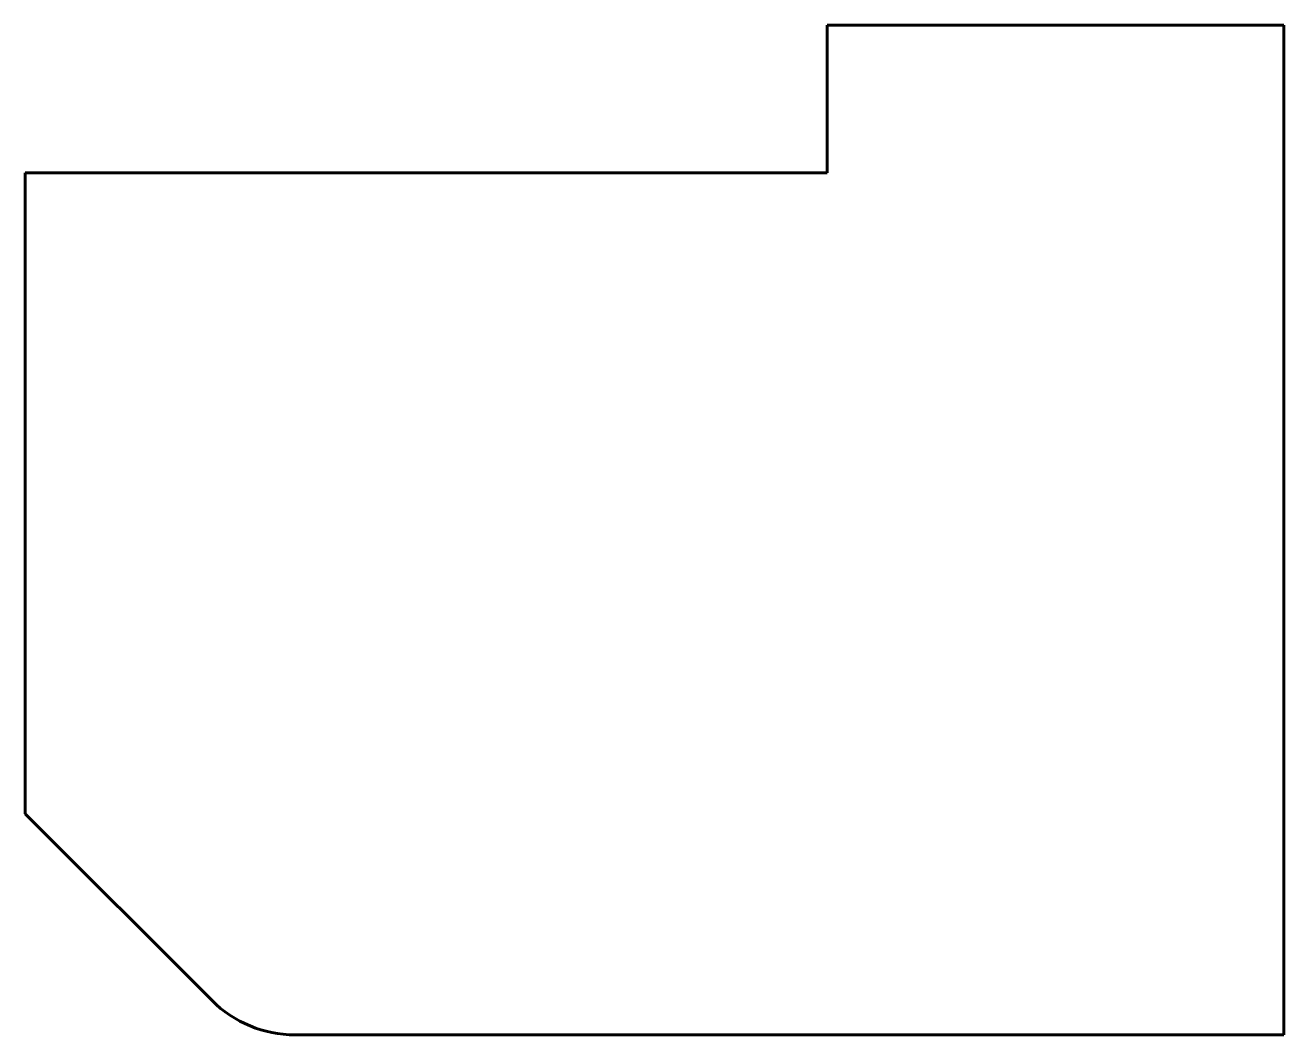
# Model space of a CAD drawing. Header units: millimetres. Extents: x -8.2 to 2.5, y 114.8 to 123.4.
import ezdxf

# ---------------------------------------------------------------- set-up
doc = ezdxf.new("R2010")
doc.units = ezdxf.units.MM
doc.linetypes.add('K5LT_BASIC', pattern=[0])

msp = doc.modelspace()

# ---------------------------------------------------------------- linework, layer by layer
at = {"color": 150, "linetype": 'K5LT_BASIC', "lineweight": 60, "true_color": 0x0080ff}
for p, q in [((2.53, 123.444), (-1.369, 123.444)), ((-1.369, 123.444), (-1.369, 122.183)), ((2.53, 114.816), (2.53, 123.444)), ((-8.22, 122.183), (-8.22, 116.705)), ((-1.369, 122.183), (-8.22, 122.183)), ((-8.22, 116.705), (-6.624, 115.109)), ((-5.917, 114.816), (2.53, 114.816))]:
    msp.add_line(p, q, dxfattribs=at)
msp.add_arc((-5.917, 115.816), 1, 224.9981, 270, dxfattribs=at)

doc.saveas('drawing.dxf')
